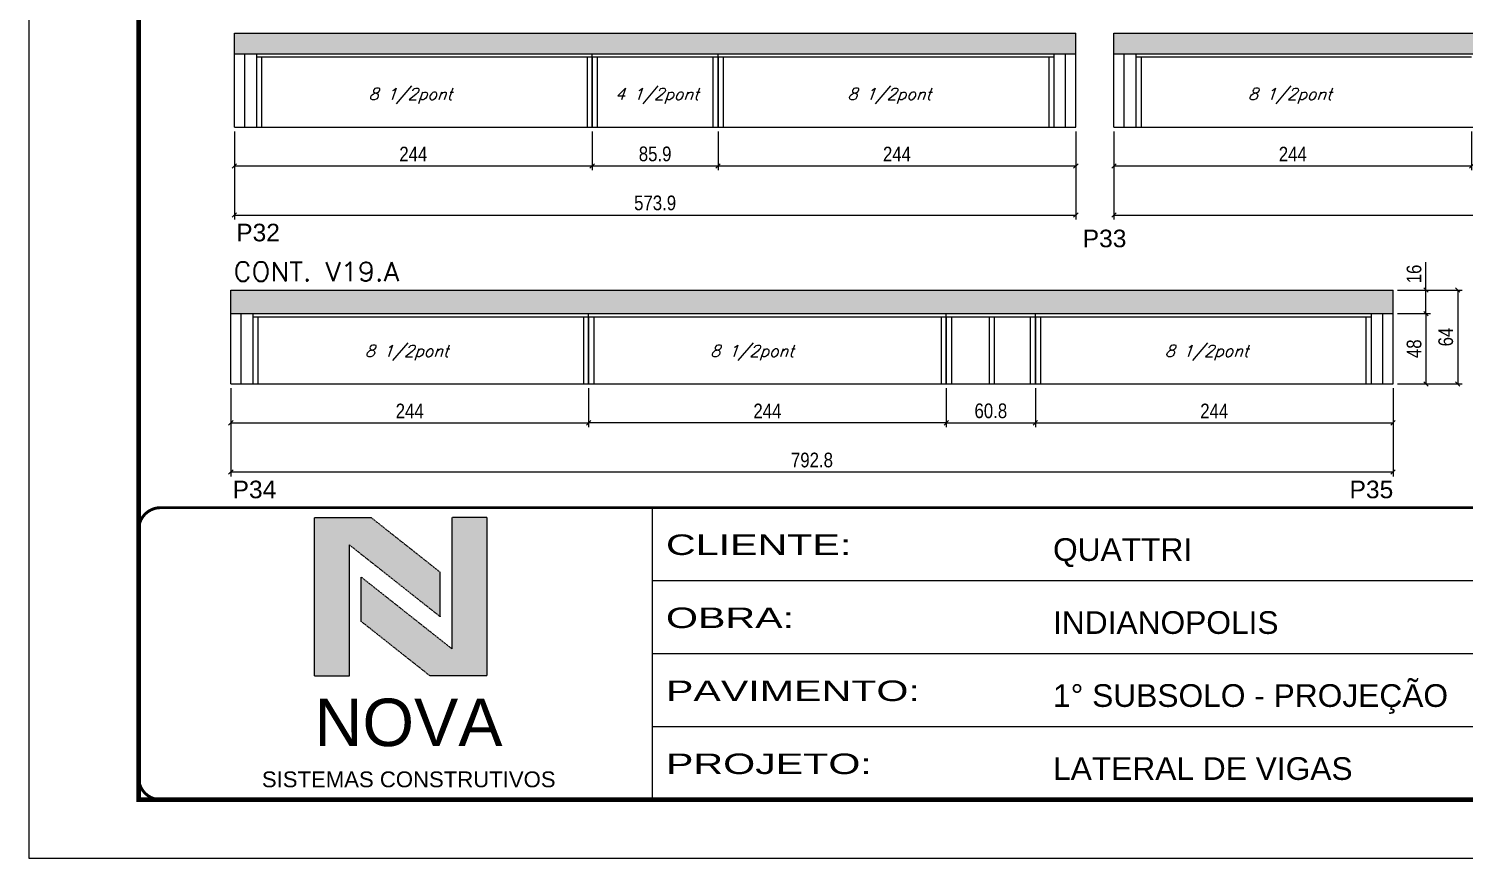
# Model space of a CAD drawing. Header units: millimetres. Extents: x 2921 to 9246, y 316 to 11751.
# Drawn here: x 4506 to 5485, y 4910 to 5476 of the extents above; entities that cross this region are included whole.
import ezdxf

# ---------------------------------------------------------------- set-up
doc = ezdxf.new("R2010")
doc.units = ezdxf.units.MM
doc.linetypes.add('CONTINUO', pattern=[0])
doc.linetypes.add('DASHED', pattern=[0.75, 0.5, -0.25])
for name, color, linetype in [('1', 3, 'Continuous'), ('5', 5, 'Continuous'), ('COTA', 241, 'Continuous'), ('Painéis', 200, 'Continuous'), ('SARR_2.2x7', 40, 'Continuous'), ('SARR_3.5x7', 81, 'Continuous'), ('texto', 7, 'Continuous')]:
    doc.layers.add(name, color=color, linetype=linetype)
for name, color, linetype, lineweight in [('CARIMBO-LEGENDA', 75, 'Continuous', 15), ('Folhas', 255, 'Continuous', 9), ('SARRAFO DE PRESSAO', 251, 'DASHED', 9), ('Texto Seção', 7, 'Continuous', 15)]:
    doc.layers.add(name, color=color, linetype=linetype, lineweight=lineweight)
doc.styles.add('arial', font='arial.ttf')
doc.styles.add('COTA TECNICA', font='techl___.ttf', dxfattribs={"height": 10})
doc.styles.add('COTA TECNICA-50', font='techl___.ttf', dxfattribs={"height": 10})
doc.styles.add('REGUA-120', font='ROMANS.shx', dxfattribs={"height": 15})
doc.styles.add('Romans', font='romans.shx')
doc.styles.get("Standard").update_dxf_attribs({"font": 'arial.ttf'})
doc.styles.add('Tecnologia', font='')
doc.styles.get('Tecnologia').set_extended_font_data('Forgotten Futurist')
doc.dimstyles.new('COTA PAINEL-50', dxfattribs={"dimtxt": 10, "dimasz": 3, "dimexe": 3, "dimexo": 3, "dimgap": 3, "dimtad": 1, "dimdec": 1, "dimzin": 12, "dimdsep": 46, "dimtxsty": 'COTA TECNICA-50', "dimblk1": 'OBLIQUE', "dimblk2": 'OBLIQUE', "dimsah": 1, "dimcen": 0.9, "dimclrd": 4, "dimclre": 4, "dimclrt": 240, "dimadec": 1, "dimazin": 3, "dimtfac": 1, "dimtdec": 1, "dimtmove": 0, "dimatfit": 3, "dimfxl": 1, "dimtolj": 1, "dimtzin": 12, "dimarcsym": 0})
doc.dimstyles.new('PAINEL', dxfattribs={"dimtxt": 10, "dimasz": 3, "dimexe": 3, "dimexo": 3, "dimgap": 3, "dimtad": 1, "dimdec": 1, "dimzin": 12, "dimdsep": 46, "dimtxsty": 'COTA TECNICA', "dimblk1": 'OBLIQUE', "dimblk2": 'OBLIQUE', "dimsah": 1, "dimcen": 0.9, "dimclrd": 4, "dimclre": 4, "dimclrt": 240, "dimadec": 1, "dimazin": 3, "dimtfac": 1, "dimtdec": 1, "dimtmove": 0, "dimatfit": 3, "dimfxl": 1, "dimtolj": 1, "dimtzin": 12, "dimarcsym": 0})

# ---------------------------------------------------------------- blocks, each defined once
blk = doc.blocks.new('A$C64660E27')
at = {"layer": 'COTA', "true_color": 0x1a1a1a}
h = blk.add_hatch(color=250, dxfattribs=at)
h.dxf.hatch_style = 1
h.paths.add_polyline_path([(185.4, -11.6), (142.4, -11.6), (142.4, -131.6), (168.8, -131.6), (168.8, -32.2), (237.7, -86.7), (237.7, -53)])
at = {"layer": 'COTA'}
h = blk.add_hatch(color=20, dxfattribs=at)
h.dxf.hatch_style = 1
h.paths.add_polyline_path([(273, -11.4), (246.6, -11.4), (246.6, -111.1), (177.7, -56.6), (177.7, -90.2), (230, -131.6), (273, -131.6)])
for p, q in [((142.4, -131.6), (142.4, -11.6)), ((142.4, -11.6), (185.4, -11.6)), ((185.4, -11.6), (237.7, -53)), ((273, -11.4), (246.6, -11.4)), ((246.6, -111.1), (246.6, -11.4)), ((273, -11.4), (273, -131.6)), ((168.8, -32.2), (237.7, -86.7)), ((168.8, -131.6), (168.8, -32.2)), ((237.7, -86.7), (237.7, -53)), ((246.6, -111.1), (177.7, -56.6)), ((177.7, -90.2), (177.7, -56.6)), ((230, -131.6), (177.7, -90.2)), ((142.4, -131.6), (168.8, -131.6)), ((273, -131.6), (230, -131.6))]:
    blk.add_line(p, q)
at = {"layer": 'CARIMBO-LEGENDA', "color": 7, "linetype": 'Continuous', "ltscale": 100, "style": 'arial'}
blk.add_text('NOVA', height=36, dxfattribs=at).set_placement((142.4, -184.8))
at = {"layer": 'CARIMBO-LEGENDA', "color": 7, "linetype": 'Continuous', "style": 'arial'}
blk.add_text('SISTEMAS CONSTRUTIVOS', height=12, dxfattribs=at).set_placement((102.5, -216))
blk = doc.blocks.new('9999999999')
at = {"color": 30, "linetype": 'CONTINUO'}
for p, q in [((98564.56, 34230.21), (98564.56, 34429.45)), ((98564.56, 34379.64), (99583.98, 34379.64)), ((98564.56, 34329.83), (99487.98, 34329.83)), ((98564.56, 34280.02), (99487.98, 34280.02))]:
    blk.add_line(p, q, dxfattribs=at)
at = {"color": 30, "linetype": 'CONTINUO', "const_width": 2}
blk.add_lwpolyline([(99583.98, 34230.21), (99583.98, 34414.45, 0.414214), (99568.98, 34429.45), (98228.98, 34429.45, 0.414214), (98213.98, 34414.45), (98213.98, 34245.21, 0.414214), (98228.98, 34230.21), (99583.98, 34230.21)], format="xyb", dxfattribs=at)
at = {"layer": 'Folhas'}
blk.add_lwpolyline([(98138.98, 34190.21), (99623.98, 34190.21), (99623.98, 35240.21), (98138.98, 35240.21)], close=True, dxfattribs=at)
at = {"layer": 'Folhas', "color": 30, "const_width": 3}
blk.add_lwpolyline([(98213.98, 34230.21), (99583.98, 34230.21), (99583.98, 35200.21), (98213.98, 35200.21)], close=True, dxfattribs=at)
at = {"xscale": 0.9, "yscale": 0.9, "zscale": 0.9}
blk.add_blockref('A$C64660E27', (98205.77, 34433.07), dxfattribs=at)
at = {"color": 7, "linetype": 'Continuous', "ltscale": 5, "style": 'arial'}
for s, height, p in [('QUATTRI', 15.483, (98837.68, 34393.13)), ('INDIANOPOLIS', 15.4829, (98837.68, 34343.32)), ('1° SUBSOLO - PROJEÇÃO', 15.4829, (98837.68, 34293.51)), ('LATERAL DE VIGAS', 15.4829, (98837.68, 34243.7))]:
    blk.add_text(s, height=height, dxfattribs=at).set_placement(p)
at = {"layer": 'Folhas', "color": 7, "style": 'Tecnologia', "width": 1.5}
for s, p in [('CLIENTE:', (98573.65, 34397.17)), ('OBRA:', (98573.65, 34347.31)), ('PAVIMENTO:', (98573.65, 34297.5)), ('PROJETO:', (98573.65, 34247.69))]:
    blk.add_text(s, height=14, dxfattribs=at).set_placement(p)
blk = doc.blocks.new('_Oblique')
at = {"layer": '1', "color": 0, "lineweight": -2}
blk.add_line((-0.5, -0.5), (0.5, 0.5), dxfattribs=at)
blk = doc.blocks.new('*D199')
at = {"layer": 'COTA', "color": 4, "linetype": 'ByBlock', "lineweight": -2, "transparency": 16777216}
for p, q in [((4646.46, 5406.19), (4646.46, 5379.65)), ((4890.46, 5406.19), (4890.46, 5379.65)), ((4646.46, 5382.65), (4890.46, 5382.65))]:
    blk.add_line(p, q, dxfattribs=at)
at = {"layer": 'Defpoints', "color": 0, "linetype": 'ByBlock', "transparency": 16777216}
for p in [(4646.46, 5409.19), (4890.46, 5409.19), (4890.46, 5382.65)]:
    blk.add_point(p, dxfattribs=at)
at = {"layer": 'COTA', "color": 4, "linetype": 'ByBlock', "lineweight": -2, "transparency": 16777216, "xscale": 3, "yscale": 3, "zscale": 3, "rotation": 180}
blk.add_blockref('_Oblique', (4646.46, 5382.65), dxfattribs=at)
at = {"layer": 'COTA', "color": 4, "linetype": 'ByBlock', "lineweight": -2, "transparency": 16777216, "xscale": 3, "yscale": 3, "zscale": 3}
blk.add_blockref('_Oblique', (4890.46, 5382.65), dxfattribs=at)
at = {"layer": 'COTA', "color": 240, "linetype": 'ByBlock', "transparency": 16777216, "insert": (4768.46, 5390.72), "char_height": 10, "attachment_point": 5, "style": 'COTA TECNICA'}
blk.add_mtext('\\A1;244', dxfattribs=at)
blk = doc.blocks.new('*D200')
at = {"layer": 'COTA', "color": 4, "linetype": 'ByBlock', "lineweight": -2, "transparency": 16777216}
for p, q in [((4976.36, 5406.19), (4976.36, 5379.65)), ((5220.36, 5406.19), (5220.36, 5379.65)), ((4976.36, 5382.65), (5220.36, 5382.65))]:
    blk.add_line(p, q, dxfattribs=at)
at = {"layer": 'Defpoints', "color": 0, "linetype": 'ByBlock', "transparency": 16777216}
for p in [(4976.36, 5409.19), (5220.36, 5409.19), (5220.36, 5382.65)]:
    blk.add_point(p, dxfattribs=at)
at = {"layer": 'COTA', "color": 4, "linetype": 'ByBlock', "lineweight": -2, "transparency": 16777216, "xscale": 3, "yscale": 3, "zscale": 3, "rotation": 180}
blk.add_blockref('_Oblique', (4976.36, 5382.65), dxfattribs=at)
at = {"layer": 'COTA', "color": 4, "linetype": 'ByBlock', "lineweight": -2, "transparency": 16777216, "xscale": 3, "yscale": 3, "zscale": 3}
blk.add_blockref('_Oblique', (5220.36, 5382.65), dxfattribs=at)
at = {"layer": 'COTA', "color": 240, "linetype": 'ByBlock', "transparency": 16777216, "insert": (5098.36, 5390.72), "char_height": 10, "width": 210.731, "attachment_point": 5, "style": 'COTA TECNICA'}
blk.add_mtext('\\A1;244', dxfattribs=at)
blk = doc.blocks.new('*D917')
at = {"layer": 'COTA', "color": 4, "linetype": 'ByBlock', "lineweight": -2, "transparency": 16777216}
for p, q in [((4646.46, 5406.19), (4646.46, 5346.11)), ((5220.36, 5406.19), (5220.36, 5346.11)), ((4646.46, 5349.11), (5220.36, 5349.11))]:
    blk.add_line(p, q, dxfattribs=at)
at = {"layer": 'Defpoints', "color": 0, "linetype": 'ByBlock', "transparency": 16777216}
for p in [(4646.46, 5409.19), (5220.36, 5409.19), (5220.36, 5349.11)]:
    blk.add_point(p, dxfattribs=at)
at = {"layer": 'COTA', "color": 4, "linetype": 'ByBlock', "lineweight": -2, "transparency": 16777216, "xscale": 3, "yscale": 3, "zscale": 3, "rotation": 180}
blk.add_blockref('_Oblique', (4646.46, 5349.11), dxfattribs=at)
at = {"layer": 'COTA', "color": 4, "linetype": 'ByBlock', "lineweight": -2, "transparency": 16777216, "xscale": 3, "yscale": 3, "zscale": 3}
blk.add_blockref('_Oblique', (5220.36, 5349.11), dxfattribs=at)
at = {"layer": 'COTA', "color": 240, "linetype": 'ByBlock', "transparency": 16777216, "insert": (4933.41, 5357.36), "char_height": 10, "attachment_point": 5, "style": 'COTA TECNICA'}
blk.add_mtext('\\A1;573.9', dxfattribs=at)
blk = doc.blocks.new('*D201')
at = {"layer": 'COTA', "color": 4, "linetype": 'ByBlock', "lineweight": -2, "transparency": 16777216}
for p, q in [((4890.46, 5406.19), (4890.46, 5379.65)), ((4976.36, 5406.19), (4976.36, 5379.65)), ((4890.46, 5382.65), (4976.36, 5382.65))]:
    blk.add_line(p, q, dxfattribs=at)
at = {"layer": 'Defpoints', "color": 0, "linetype": 'ByBlock', "transparency": 16777216}
for p in [(4890.46, 5409.19), (4976.36, 5409.19), (4976.36, 5382.65)]:
    blk.add_point(p, dxfattribs=at)
at = {"layer": 'COTA', "color": 4, "linetype": 'ByBlock', "lineweight": -2, "transparency": 16777216, "xscale": 3, "yscale": 3, "zscale": 3, "rotation": 180}
blk.add_blockref('_Oblique', (4890.46, 5382.65), dxfattribs=at)
at = {"layer": 'COTA', "color": 4, "linetype": 'ByBlock', "lineweight": -2, "transparency": 16777216, "xscale": 3, "yscale": 3, "zscale": 3}
blk.add_blockref('_Oblique', (4976.36, 5382.65), dxfattribs=at)
at = {"layer": 'COTA', "color": 240, "linetype": 'ByBlock', "transparency": 16777216, "insert": (4933.41, 5390.79), "char_height": 10, "attachment_point": 5, "style": 'COTA TECNICA'}
blk.add_mtext('\\A1;85.9', dxfattribs=at)
blk = doc.blocks.new('*D202')
at = {"layer": 'COTA', "color": 4, "linetype": 'ByBlock', "lineweight": -2, "transparency": 16777216}
for p, q in [((5246.35, 5406.19), (5246.35, 5379.65)), ((5490.35, 5406.19), (5490.35, 5379.65)), ((5246.35, 5382.65), (5490.35, 5382.65))]:
    blk.add_line(p, q, dxfattribs=at)
at = {"layer": 'Defpoints', "color": 0, "linetype": 'ByBlock', "transparency": 16777216}
for p in [(5246.35, 5409.19), (5490.35, 5409.19), (5490.35, 5382.65)]:
    blk.add_point(p, dxfattribs=at)
at = {"layer": 'COTA', "color": 4, "linetype": 'ByBlock', "lineweight": -2, "transparency": 16777216, "xscale": 3, "yscale": 3, "zscale": 3, "rotation": 180}
blk.add_blockref('_Oblique', (5246.35, 5382.65), dxfattribs=at)
at = {"layer": 'COTA', "color": 4, "linetype": 'ByBlock', "lineweight": -2, "transparency": 16777216, "xscale": 3, "yscale": 3, "zscale": 3}
blk.add_blockref('_Oblique', (5490.35, 5382.65), dxfattribs=at)
at = {"layer": 'COTA', "color": 240, "linetype": 'ByBlock', "transparency": 16777216, "insert": (5368.35, 5390.72), "char_height": 10, "attachment_point": 5, "style": 'COTA TECNICA'}
blk.add_mtext('\\A1;244', dxfattribs=at)
blk = doc.blocks.new('*D918')
at = {"layer": 'COTA', "color": 4, "linetype": 'ByBlock', "lineweight": -2, "transparency": 16777216}
for p, q in [((5246.35, 5406.19), (5246.35, 5346.11)), ((5820.45, 5406.19), (5820.45, 5346.11)), ((5246.35, 5349.11), (5820.45, 5349.11))]:
    blk.add_line(p, q, dxfattribs=at)
at = {"layer": 'Defpoints', "color": 0, "linetype": 'ByBlock', "transparency": 16777216}
for p in [(5246.35, 5409.19), (5820.45, 5409.19), (5820.45, 5349.11)]:
    blk.add_point(p, dxfattribs=at)
at = {"layer": 'COTA', "color": 4, "linetype": 'ByBlock', "lineweight": -2, "transparency": 16777216, "xscale": 3, "yscale": 3, "zscale": 3, "rotation": 180}
blk.add_blockref('_Oblique', (5246.35, 5349.11), dxfattribs=at)
at = {"layer": 'COTA', "color": 4, "linetype": 'ByBlock', "lineweight": -2, "transparency": 16777216, "xscale": 3, "yscale": 3, "zscale": 3}
blk.add_blockref('_Oblique', (5820.45, 5349.11), dxfattribs=at)
at = {"layer": 'COTA', "color": 240, "linetype": 'ByBlock', "transparency": 16777216, "insert": (5533.4, 5357.22), "char_height": 10, "attachment_point": 5, "style": 'COTA TECNICA'}
blk.add_mtext('\\A1;574.1', dxfattribs=at)
blk = doc.blocks.new('*D181')
at = {"layer": 'COTA', "color": 4, "linetype": 'ByBlock', "lineweight": -2, "transparency": 16777216}
for p, q in [((4643.99, 5230.9), (4643.99, 5204.36)), ((4887.99, 5230.9), (4887.99, 5204.36)), ((4643.99, 5207.36), (4887.99, 5207.36))]:
    blk.add_line(p, q, dxfattribs=at)
at = {"layer": 'Defpoints', "color": 0, "linetype": 'ByBlock', "transparency": 16777216}
for p in [(4643.99, 5233.9), (4887.99, 5233.9), (4887.99, 5207.36)]:
    blk.add_point(p, dxfattribs=at)
at = {"layer": 'COTA', "color": 4, "linetype": 'ByBlock', "lineweight": -2, "transparency": 16777216, "xscale": 3, "yscale": 3, "zscale": 3, "rotation": 180}
blk.add_blockref('_Oblique', (4643.99, 5207.36), dxfattribs=at)
at = {"layer": 'COTA', "color": 4, "linetype": 'ByBlock', "lineweight": -2, "transparency": 16777216, "xscale": 3, "yscale": 3, "zscale": 3}
blk.add_blockref('_Oblique', (4887.99, 5207.36), dxfattribs=at)
at = {"layer": 'COTA', "color": 240, "linetype": 'ByBlock', "transparency": 16777216, "insert": (4765.99, 5215.43), "char_height": 10, "attachment_point": 5, "style": 'COTA TECNICA'}
blk.add_mtext('\\A1;244', dxfattribs=at)
blk = doc.blocks.new('*D182')
at = {"layer": 'COTA', "color": 4, "linetype": 'ByBlock', "lineweight": -2, "transparency": 16777216}
for p, q in [((5192.79, 5230.9), (5192.79, 5204.36)), ((5436.79, 5230.9), (5436.79, 5204.36)), ((5192.79, 5207.36), (5436.79, 5207.36))]:
    blk.add_line(p, q, dxfattribs=at)
at = {"layer": 'Defpoints', "color": 0, "linetype": 'ByBlock', "transparency": 16777216}
for p in [(5192.79, 5233.9), (5436.79, 5233.9), (5436.79, 5207.36)]:
    blk.add_point(p, dxfattribs=at)
at = {"layer": 'COTA', "color": 4, "linetype": 'ByBlock', "lineweight": -2, "transparency": 16777216, "xscale": 3, "yscale": 3, "zscale": 3, "rotation": 180}
blk.add_blockref('_Oblique', (5192.79, 5207.36), dxfattribs=at)
at = {"layer": 'COTA', "color": 4, "linetype": 'ByBlock', "lineweight": -2, "transparency": 16777216, "xscale": 3, "yscale": 3, "zscale": 3}
blk.add_blockref('_Oblique', (5436.79, 5207.36), dxfattribs=at)
at = {"layer": 'COTA', "color": 240, "linetype": 'ByBlock', "transparency": 16777216, "insert": (5314.79, 5215.43), "char_height": 10, "width": 210.731, "attachment_point": 5, "style": 'COTA TECNICA'}
blk.add_mtext('\\A1;244', dxfattribs=at)
blk = doc.blocks.new('*D913')
at = {"layer": 'COTA', "color": 4, "linetype": 'ByBlock', "lineweight": -2, "transparency": 16777216}
for p, q in [((4643.99, 5230.9), (4643.99, 5170.82)), ((5436.79, 5230.9), (5436.79, 5170.82)), ((4643.99, 5173.82), (5436.79, 5173.82))]:
    blk.add_line(p, q, dxfattribs=at)
at = {"layer": 'Defpoints', "color": 0, "linetype": 'ByBlock', "transparency": 16777216}
for p in [(4643.99, 5233.9), (5436.79, 5233.9), (5436.79, 5173.82)]:
    blk.add_point(p, dxfattribs=at)
at = {"layer": 'COTA', "color": 4, "linetype": 'ByBlock', "lineweight": -2, "transparency": 16777216, "xscale": 3, "yscale": 3, "zscale": 3, "rotation": 180}
blk.add_blockref('_Oblique', (4643.99, 5173.82), dxfattribs=at)
at = {"layer": 'COTA', "color": 4, "linetype": 'ByBlock', "lineweight": -2, "transparency": 16777216, "xscale": 3, "yscale": 3, "zscale": 3}
blk.add_blockref('_Oblique', (5436.79, 5173.82), dxfattribs=at)
at = {"layer": 'COTA', "color": 240, "linetype": 'ByBlock', "transparency": 16777216, "insert": (5040.39, 5181.92), "char_height": 10, "attachment_point": 5, "style": 'COTA TECNICA'}
blk.add_mtext('\\A1;792.8', dxfattribs=at)
blk = doc.blocks.new('*D183')
at = {"layer": 'COTA', "color": 4, "linetype": 'ByBlock', "lineweight": -2, "transparency": 16777216}
for p, q in [((5131.99, 5230.9), (5131.99, 5204.36)), ((5192.79, 5230.9), (5192.79, 5204.36)), ((5131.99, 5207.36), (5192.79, 5207.36))]:
    blk.add_line(p, q, dxfattribs=at)
at = {"layer": 'Defpoints', "color": 0, "linetype": 'ByBlock', "transparency": 16777216}
for p in [(5131.99, 5233.9), (5192.79, 5233.9), (5192.79, 5207.36)]:
    blk.add_point(p, dxfattribs=at)
at = {"layer": 'COTA', "color": 4, "linetype": 'ByBlock', "lineweight": -2, "transparency": 16777216, "xscale": 3, "yscale": 3, "zscale": 3, "rotation": 180}
blk.add_blockref('_Oblique', (5131.99, 5207.36), dxfattribs=at)
at = {"layer": 'COTA', "color": 4, "linetype": 'ByBlock', "lineweight": -2, "transparency": 16777216, "xscale": 3, "yscale": 3, "zscale": 3}
blk.add_blockref('_Oblique', (5192.79, 5207.36), dxfattribs=at)
at = {"layer": 'COTA', "color": 240, "linetype": 'ByBlock', "transparency": 16777216, "insert": (5162.39, 5215.48), "char_height": 10, "attachment_point": 5, "style": 'COTA TECNICA'}
blk.add_mtext('\\A1;60.8', dxfattribs=at)
blk = doc.blocks.new('*D184')
at = {"layer": 'Defpoints', "color": 0, "transparency": 16777216}
for p in [(4887.99, 5233.9), (5131.99, 5233.9), (4887.99, 5207.36)]:
    blk.add_point(p, dxfattribs=at)
at = {"layer": 'Painéis', "color": 4, "lineweight": -2, "transparency": 16777216}
for p, q in [((4887.99, 5230.9), (4887.99, 5204.36)), ((5131.99, 5230.9), (5131.99, 5204.36)), ((5131.99, 5207.36), (4887.99, 5207.36))]:
    blk.add_line(p, q, dxfattribs=at)
at = {"layer": 'Painéis', "color": 4, "lineweight": -2, "transparency": 16777216, "xscale": 3, "yscale": 3, "zscale": 3, "rotation": 180}
blk.add_blockref('_Oblique', (4887.99, 5207.36), dxfattribs=at)
at = {"layer": 'Painéis', "color": 4, "lineweight": -2, "transparency": 16777216, "xscale": 3, "yscale": 3, "zscale": 3}
blk.add_blockref('_Oblique', (5131.99, 5207.36), dxfattribs=at)
at = {"layer": 'Painéis', "color": 240, "lineweight": 5, "transparency": 16777216, "insert": (5009.99, 5215.43), "char_height": 10, "attachment_point": 5, "style": 'COTA TECNICA'}
blk.add_mtext('\\A1;244', dxfattribs=at)
blk = doc.blocks.new('*D189')
at = {"layer": 'COTA', "color": 4, "lineweight": -2, "transparency": 16777216}
for p, q in [((5439.79, 5281.9), (5462.22, 5281.9)), ((5459.22, 5281.9), (5459.22, 5233.9)), ((5439.79, 5233.9), (5462.22, 5233.9))]:
    blk.add_line(p, q, dxfattribs=at)
at = {"layer": 'Defpoints', "color": 0, "transparency": 16777216}
for p in [(5436.79, 5281.9), (5436.79, 5233.9), (5459.22, 5233.9)]:
    blk.add_point(p, dxfattribs=at)
at = {"layer": 'COTA', "color": 4, "lineweight": -2, "transparency": 16777216, "xscale": 3, "yscale": 3, "zscale": 3}
for p, rotation in [((5459.22, 5281.9), 90), ((5459.22, 5233.9), 270)]:
    blk.add_blockref('_Oblique', p, dxfattribs=dict(at, rotation=rotation))
at = {"layer": 'COTA', "color": 240, "transparency": 16777216, "insert": (5451.12, 5257.9), "char_height": 10, "attachment_point": 5, "rotation": 90, "style": 'COTA TECNICA-50'}
blk.add_mtext('\\A1;48', dxfattribs=at)
blk = doc.blocks.new('*D1280')
at = {"layer": 'COTA', "color": 4, "lineweight": -2, "transparency": 16777216}
for p, q in [((5459.22, 5297.9), (5459.22, 5316.91)), ((5439.79, 5297.9), (5462.22, 5297.9)), ((5459.22, 5281.9), (5459.22, 5297.9)), ((5439.79, 5281.9), (5462.22, 5281.9))]:
    blk.add_line(p, q, dxfattribs=at)
at = {"layer": 'Defpoints', "color": 0, "transparency": 16777216}
for p in [(5436.79, 5297.9), (5459.22, 5297.9), (5436.79, 5281.9)]:
    blk.add_point(p, dxfattribs=at)
at = {"layer": 'COTA', "color": 4, "lineweight": -2, "transparency": 16777216, "xscale": 3, "yscale": 3, "zscale": 3}
for p, rotation in [((5459.22, 5297.9), 90), ((5459.22, 5281.9), 270)]:
    blk.add_blockref('_Oblique', p, dxfattribs=dict(at, rotation=rotation))
at = {"layer": 'COTA', "color": 240, "transparency": 16777216, "insert": (5451.12, 5308.9), "char_height": 10, "attachment_point": 5, "rotation": 90, "style": 'COTA TECNICA-50'}
blk.add_mtext('\\A1;16', dxfattribs=at)
blk = doc.blocks.new('*D1281')
at = {"layer": 'COTA', "color": 4, "lineweight": -2, "transparency": 16777216}
for p, q in [((5439.79, 5297.9), (5483.84, 5297.9)), ((5480.84, 5297.9), (5480.84, 5233.9)), ((5439.79, 5233.9), (5483.84, 5233.9))]:
    blk.add_line(p, q, dxfattribs=at)
at = {"layer": 'Defpoints', "color": 0, "transparency": 16777216}
for p in [(5436.79, 5297.9), (5436.79, 5233.9), (5480.84, 5233.9)]:
    blk.add_point(p, dxfattribs=at)
at = {"layer": 'COTA', "color": 4, "lineweight": -2, "transparency": 16777216, "xscale": 3, "yscale": 3, "zscale": 3}
for p, rotation in [((5480.84, 5297.9), 90), ((5480.84, 5233.9), 270)]:
    blk.add_blockref('_Oblique', p, dxfattribs=dict(at, rotation=rotation))
at = {"layer": 'COTA', "color": 240, "transparency": 16777216, "insert": (5472.73, 5265.9), "char_height": 10, "attachment_point": 5, "rotation": 90, "style": 'COTA TECNICA-50'}
blk.add_mtext('\\A1;64', dxfattribs=at)

msp = doc.modelspace()

# ---------------------------------------------------------------- hatches: boundary and pattern name
at = {"layer": 'COTA', "linetype": 'ByBlock'}
h = msp.add_hatch(dxfattribs=at)
h.set_pattern_fill('AR-CONC', color=256, scale=0.03)
h.set_pattern_definition([(50, (3254.645, -11082.6373), (5.4655401, -0.4781726), [0.5715, -6.2865]), (355, (3254.645, -11082.6373), (-1.0573026, 5.7317054), [0.4572, -5.0292175]), (100.451445, (3255.1005, -11082.677), (4.4082374, 5.2535326), [0.4857003, -5.3427073]), (46.1842, (3254.645, -11081.1133), (8.1323712, -1.2612698), [0.85725, -9.42975]), (96.63556, (3255.323, -11081.2185), (7.122124, 7.4227837), [0.7285507, -8.0140682]), (351.18415, (3254.645, -11081.113), (7.122124, 7.4227837), [0.685799, -7.543792]), (21, (3255.407, -11081.4943), (4.5484317, -3.067956), [0.5715, -6.2865]), (326, (3255.407, -11081.4943), (1.8540609, 5.525639), [0.4572, -5.0292]), (71.451445, (3255.786, -11081.75), (6.4024926, 2.457683), [0.4857003, -5.3426981]), (37.5, (3254.645, -11082.6373), (0.0926581, 2.53665117), [0, -4.96824, 0, -5.1054, 0, -5.04825]), (7.5, (3254.645, -11082.6373), (2.00458988, 3.00541724), [0, -2.91084, 0, -4.85394, 0, -1.92405]), (327.5, (3252.9458, -11082.6373), (4.06771786, -0.17186232), [0, -1.905, 0, -5.9436, 0, -7.8867]), (317.5, (3252.1838, -11082.6373), (4.44387544, 0.7627947), [0, -2.4765, 0, -3.94716, 0, -5.6007])])
h.paths.add_polyline_path([(5220.36, 5459.19), (5220.36, 5473.19), (4646.46, 5473.19), (4646.46, 5459.19)])
h = msp.add_hatch(dxfattribs=at)
h.set_pattern_fill('AR-CONC', color=256, scale=0.03)
h.set_pattern_definition([(50, (3854.728, -11082.6373), (5.4655401, -0.4781726), [0.5715, -6.2865]), (355, (3854.728, -11082.6373), (-1.0573026, 5.7317054), [0.4572, -5.0292175]), (100.451445, (3855.1835, -11082.677), (4.4082374, 5.2535326), [0.4857003, -5.3427073]), (46.1842, (3854.728, -11081.1133), (8.1323712, -1.2612698), [0.85725, -9.42975]), (96.63556, (3855.406, -11081.2185), (7.122124, 7.4227837), [0.7285507, -8.0140682]), (351.18415, (3854.728, -11081.113), (7.122124, 7.4227837), [0.685799, -7.543792]), (21, (3855.49, -11081.4943), (4.5484317, -3.067956), [0.5715, -6.2865]), (326, (3855.49, -11081.4943), (1.8540609, 5.525639), [0.4572, -5.0292]), (71.451445, (3855.869, -11081.75), (6.4024926, 2.457683), [0.4857003, -5.3426981]), (37.5, (3854.728, -11082.6373), (0.0926581, 2.53665117), [0, -4.96824, 0, -5.1054, 0, -5.04825]), (7.5, (3854.728, -11082.6373), (2.00458988, 3.00541724), [0, -2.91084, 0, -4.85394, 0, -1.92405]), (327.5, (3853.0288, -11082.6373), (4.06771786, -0.17186232), [0, -1.905, 0, -5.9436, 0, -7.8867]), (317.5, (3852.2668, -11082.6373), (4.44387544, 0.7627947), [0, -2.4765, 0, -3.94716, 0, -5.6007])])
h.paths.add_polyline_path([(5820.45, 5459.19), (5820.45, 5473.19), (5246.35, 5473.19), (5246.35, 5459.19)])
h = msp.add_hatch(dxfattribs=at)
h.set_pattern_fill('AR-CONC', color=256, scale=0.03)
h.set_pattern_definition([(50, (3471.072, -11259.9334), (5.4655401, -0.4781726), [0.5715, -6.2865]), (355, (3471.072, -11259.9334), (-1.0573026, 5.7317054), [0.4572, -5.0292175]), (100.451445, (3471.5275, -11259.9733), (4.4082374, 5.2535326), [0.4857003, -5.3427073]), (46.1842, (3471.072, -11258.4094), (8.1323712, -1.2612698), [0.85725, -9.42975]), (96.63556, (3471.75, -11258.5145), (7.122124, 7.4227837), [0.7285507, -8.0140682]), (351.18415, (3471.072, -11258.4094), (7.122124, 7.4227837), [0.685799, -7.543792]), (21, (3471.834, -11258.7904), (4.5484317, -3.067956), [0.5715, -6.2865]), (326, (3471.834, -11258.7904), (1.8540609, 5.525639), [0.4572, -5.0292]), (71.451445, (3472.213, -11259.046), (6.4024926, 2.457683), [0.4857003, -5.3426981]), (37.5, (3471.072, -11259.9334), (0.0926581, 2.53665117), [0, -4.96824, 0, -5.1054, 0, -5.04825]), (7.5, (3471.072, -11259.9334), (2.00458988, 3.00541724), [0, -2.91084, 0, -4.85394, 0, -1.92405]), (327.5, (3469.3728, -11259.9334), (4.06771786, -0.17186232), [0, -1.905, 0, -5.9436, 0, -7.8867]), (317.5, (3468.6108, -11259.9334), (4.44387544, 0.7627947), [0, -2.4765, 0, -3.94716, 0, -5.6007])])
h.paths.add_polyline_path([(5436.79, 5281.9), (5436.79, 5297.9), (4643.99, 5297.9), (4643.99, 5281.9)])

# ---------------------------------------------------------------- linework, layer by layer
for p, q in [((4646.46, 5473.19), (5220.36, 5473.19)), ((4646.46, 5459.19), (4646.46, 5473.19)), ((5220.36, 5459.19), (5220.36, 5473.19)), ((5246.35, 5473.19), (5820.45, 5473.19)), ((5246.35, 5459.19), (5246.35, 5473.19)), ((4643.89, 5297.9), (5436.79, 5297.9)), ((4643.99, 5281.9), (4643.99, 5297.9)), ((5436.79, 5281.9), (5436.79, 5297.9))]:
    msp.add_line(p, q, dxfattribs=at)
at = {"layer": 'Painéis', "linetype": 'ByBlock'}
for p, q in [((4646.46, 5459.19), (5220.36, 5459.19)), ((4646.46, 5409.19), (4646.46, 5459.19)), ((4890.46, 5409.19), (4890.46, 5459.19)), ((4976.36, 5409.19), (4976.36, 5459.19)), ((5220.36, 5409.19), (5220.36, 5459.19)), ((5246.35, 5459.19), (5820.45, 5459.19)), ((5246.35, 5409.19), (5246.35, 5459.19)), ((4646.46, 5409.19), (5220.36, 5409.19)), ((5246.35, 5409.19), (5820.45, 5409.19)), ((4643.99, 5281.9), (5436.79, 5281.9)), ((4643.99, 5233.9), (4643.99, 5281.9)), ((4887.99, 5233.9), (4887.99, 5281.9)), ((5131.99, 5233.9), (5131.99, 5281.9)), ((5192.79, 5233.9), (5192.79, 5281.9)), ((5436.79, 5233.9), (5436.79, 5281.9)), ((4643.99, 5233.9), (5436.79, 5233.9))]:
    msp.add_line(p, q, dxfattribs=at)
at = {"layer": 'SARR_2.2x7', "linetype": 'Continuous'}
for p, q in [((4653.46, 5409.19), (4653.46, 5459.19)), ((4661.46, 5456.99), (4890.46, 5456.99)), ((4890.46, 5456.99), (4976.36, 5456.99)), ((4976.36, 5456.99), (5205.36, 5456.99)), ((5213.36, 5409.19), (5213.36, 5459.19)), ((5253.35, 5409.19), (5253.35, 5459.19)), ((5261.35, 5456.99), (5490.35, 5456.99)), ((4650.99, 5233.9), (4650.99, 5281.9)), ((4658.99, 5279.7), (4887.99, 5279.7)), ((4887.99, 5279.7), (5131.99, 5279.7)), ((5131.99, 5279.7), (5192.79, 5279.7)), ((5192.79, 5279.7), (5421.79, 5279.7)), ((5429.79, 5233.9), (5429.79, 5281.9))]:
    msp.add_line(p, q, dxfattribs=at)
at = {"layer": 'SARR_3.5x7'}
for p, q in [((4661.46, 5459.19), (4661.46, 5409.19)), ((4664.96, 5456.99), (4664.96, 5409.19)), ((4886.96, 5456.99), (4886.96, 5409.19)), ((4890.46, 5456.99), (4890.46, 5409.19)), ((4893.96, 5456.99), (4893.96, 5409.19)), ((4972.86, 5456.99), (4972.86, 5409.19)), ((4976.36, 5456.99), (4976.36, 5409.19)), ((4979.86, 5456.99), (4979.86, 5409.19)), ((5201.86, 5456.99), (5201.86, 5409.19)), ((5205.36, 5459.19), (5205.36, 5409.19)), ((5261.35, 5459.19), (5261.35, 5409.19)), ((5264.85, 5456.99), (5264.85, 5409.19)), ((4661.46, 5409.19), (4664.96, 5409.19)), ((4886.96, 5409.19), (4890.46, 5409.19)), ((4890.46, 5409.19), (4893.96, 5409.19)), ((5201.86, 5409.19), (5205.36, 5409.19)), ((5261.35, 5409.19), (5264.85, 5409.19)), ((4658.99, 5281.9), (4658.99, 5233.9)), ((4662.49, 5279.7), (4662.49, 5233.9)), ((4884.49, 5279.7), (4884.49, 5233.9)), ((4887.99, 5279.7), (4887.99, 5233.9)), ((4891.49, 5279.7), (4891.49, 5233.9)), ((5128.49, 5279.7), (5128.49, 5233.9)), ((5131.99, 5279.7), (5131.99, 5233.9)), ((5135.49, 5279.7), (5135.49, 5233.9)), ((5161.22, 5279.7), (5161.22, 5233.9)), ((5164.72, 5279.7), (5164.72, 5233.9)), ((5189.29, 5279.7), (5189.29, 5233.9)), ((5192.79, 5279.7), (5192.79, 5233.9)), ((5196.29, 5279.7), (5196.29, 5233.9)), ((5418.29, 5279.7), (5418.29, 5233.9)), ((5421.79, 5281.9), (5421.79, 5233.9)), ((4658.99, 5233.9), (4662.49, 5233.9)), ((4884.49, 5233.9), (4887.99, 5233.9)), ((4887.99, 5233.9), (4891.49, 5233.9)), ((5418.29, 5233.9), (5421.79, 5233.9))]:
    msp.add_line(p, q, dxfattribs=at)

# ---------------------------------------------------------------- block references
at = {"layer": 'SARRAFO DE PRESSAO', "color": 6, "linetype": 'ByBlock'}
msp.add_blockref('9999999999', (-93632.85, -29279.98), dxfattribs=at)

# ---------------------------------------------------------------- texts
at = {"layer": '5', "linetype": 'Continuous'}
for s, rotation, p in [('P32', 359.99996, (4647.66, 5331.19)), ('P33', 0.00004, (5225.06, 5327.15)), ('P34', 359.99996, (4645.19, 5155.89)), ('P35', 0.00004, (5407.06, 5155.89))]:
    msp.add_text(s, height=12, rotation=rotation, dxfattribs=at).set_placement(p)
at = {"layer": 'texto', "color": 2, "char_height": 8, "attachment_point": 5, "style": 'Romans'}
for s, insert in [('{\\Q19;\\C256;8 1/2pont}', (4766.48, 5430.41)), ('{\\Q19;\\C256;4 1/2pont}', (4934.59, 5430.41)), ('{\\Q19;\\C256;8 1/2pont}', (5093.15, 5430.41)), ('{\\Q19;\\C256;8 1/2pont}', (5366.36, 5430.41)), ('{\\Q19;\\C256;8 1/2pont}', (4764.01, 5255.12)), ('{\\Q19;\\C256;8 1/2pont}', (4999.52, 5255.12)), ('{\\Q19;\\C256;8 1/2pont}', (5309.58, 5255.12))]:
    msp.add_mtext(s, dxfattribs=dict(at, insert=insert))
at = {"layer": 'Texto Seção', "style": 'REGUA-120', "width": 1.05}
msp.add_text('CONT. V19.A', height=13, dxfattribs=at).set_placement((4645.84, 5304.06))

# ---------------------------------------------------------------- dimensions: what is measured, and where the dimension line sits
at = {"layer": 'COTA', "linetype": 'ByBlock'}
for base, p1, p2, picture, middle in [((4890.46, 5382.65), (4646.46, 5409.19), (4890.46, 5409.19), '*D199', (4768.46, 5390.72)), ((5220.36, 5349.11), (4646.46, 5409.19), (5220.36, 5409.19), '*D917', (4933.41, 5357.36)), ((4976.36, 5382.65), (4890.46, 5409.19), (4976.36, 5409.19), '*D201', (4933.41, 5390.79)), ((5490.35, 5382.65), (5246.35, 5409.19), (5490.35, 5409.19), '*D202', (5368.35, 5390.72)), ((5820.45, 5349.11), (5246.35, 5409.19), (5820.45, 5409.19), '*D918', (5533.4, 5357.22)), ((4887.99, 5207.36), (4643.99, 5233.9), (4887.99, 5233.9), '*D181', (4765.99, 5215.43)), ((5436.79, 5173.82), (4643.99, 5233.9), (5436.79, 5233.9), '*D913', (5040.39, 5181.92)), ((5192.79, 5207.36), (5131.99, 5233.9), (5192.79, 5233.9), '*D183', (5162.39, 5215.48))]:
    dim = msp.add_linear_dim(base=base, p1=p1, p2=p2, dimstyle='PAINEL', dxfattribs=at)
    dim.commit()
    dim.dimension.update_dxf_attribs({"geometry": picture, "text_midpoint": middle})
for base, p1, p2, picture, middle in [((5220.36, 5382.65), (4976.36, 5409.19), (5220.36, 5409.19), '*D200', (5098.36, 5390.72)), ((5436.79, 5207.36), (5192.79, 5233.9), (5436.79, 5233.9), '*D182', (5314.79, 5215.43))]:
    dim = msp.add_linear_dim(base=base, p1=p1, p2=p2, dimstyle='PAINEL', override={"dimtmove": 1}, dxfattribs=at)
    dim.commit()
    dim.dimension.update_dxf_attribs({"geometry": picture, "text_midpoint": middle})
at = {"layer": 'COTA'}
for base, p1, p2, picture, middle in [((5459.22, 5297.9), (5436.79, 5281.9), (5436.79, 5297.9), '*D1280', (5451.12, 5308.9)), ((5480.84, 5233.9), (5436.79, 5297.9), (5436.79, 5233.9), '*D1281', (5472.73, 5265.9)), ((5459.22, 5233.9), (5436.79, 5281.9), (5436.79, 5233.9), '*D189', (5451.12, 5257.9))]:
    dim = msp.add_linear_dim(base=base, p1=p1, p2=p2, angle=90, dimstyle='COTA PAINEL-50', dxfattribs=at)
    dim.commit()
    dim.dimension.update_dxf_attribs({"geometry": picture, "text_midpoint": middle})
at = {"layer": 'Painéis', "lineweight": 5}
dim = msp.add_linear_dim(base=(4887.99, 5207.36), p1=(5131.99, 5233.9), p2=(4887.99, 5233.9), dimstyle='PAINEL', dxfattribs=at)
dim.commit()
dim.dimension.update_dxf_attribs({"geometry": '*D184', "text_midpoint": (5009.99, 5215.43)})

doc.saveas('drawing.dxf')
